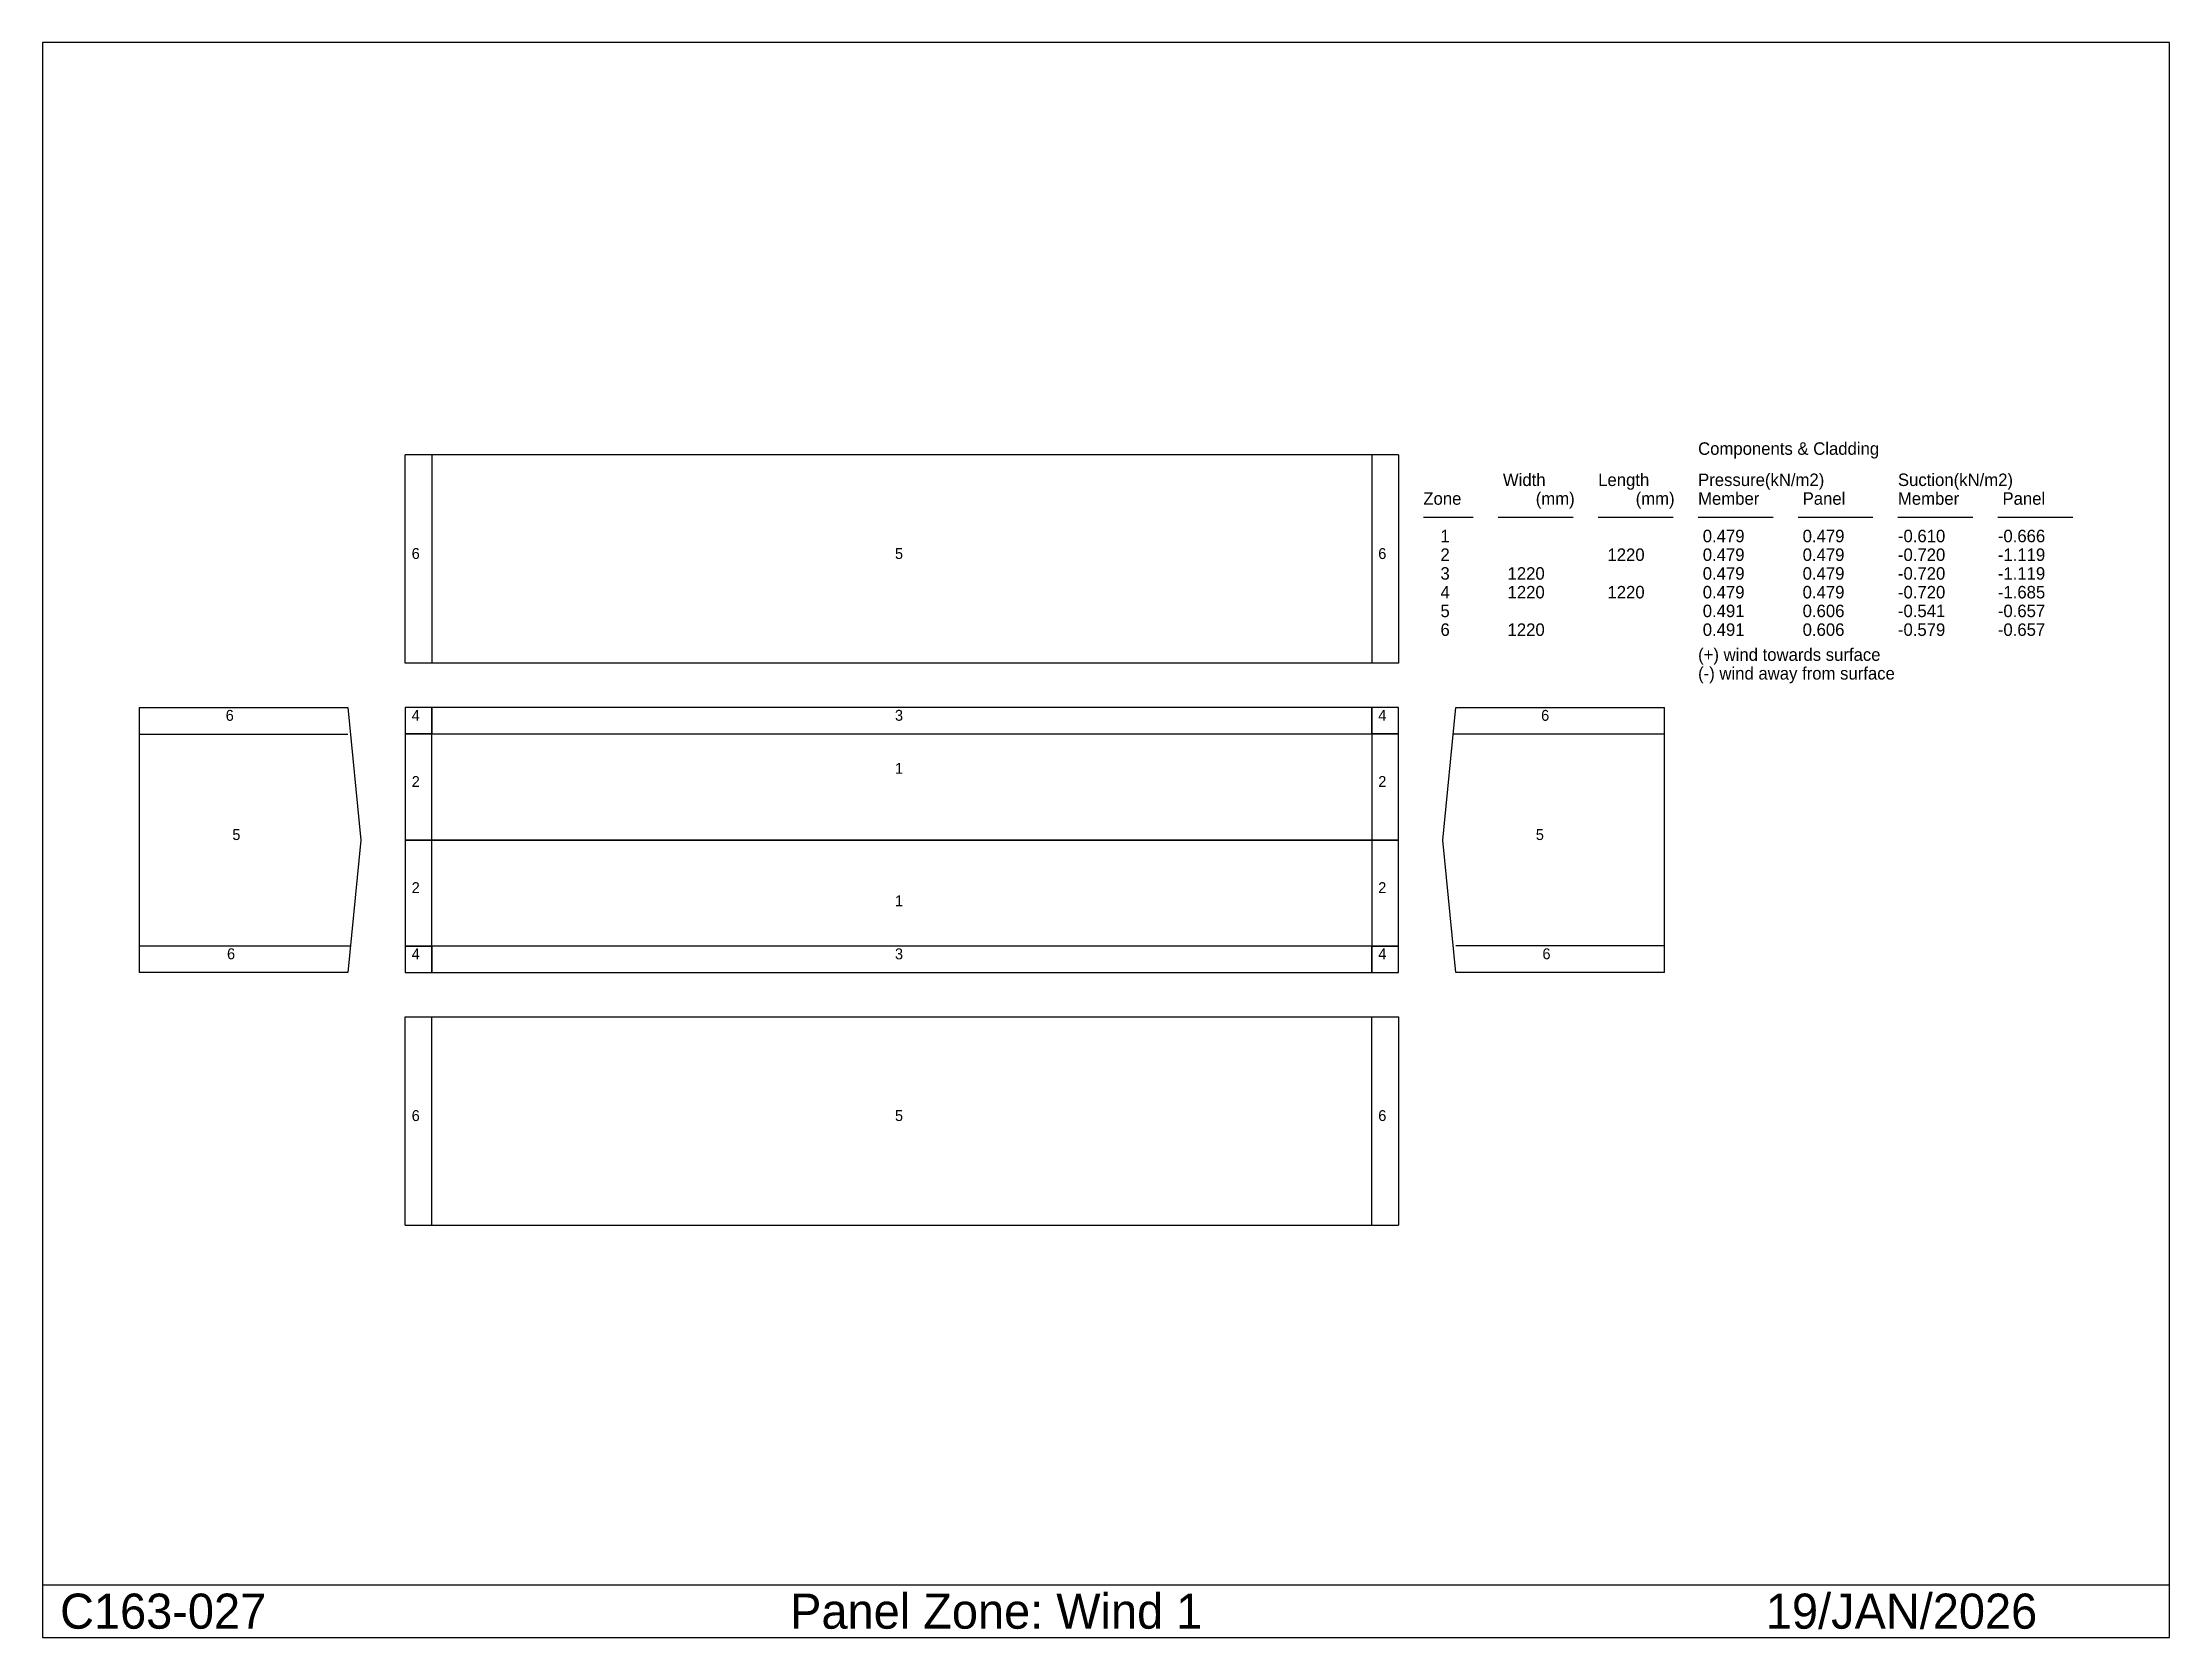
# Model space of a CAD drawing. Extents: x -1392 to 6770, y -2552 to 3569.
import ezdxf

# ---------------------------------------------------------------- set-up
doc = ezdxf.new("R2010")
doc.units = 0
doc.linetypes.add('CONTIN', pattern=[0])
doc.linetypes.add('DASHED', pattern=[97.93, 65.29, -32.64])
doc.layers.get('0').update_dxf_attribs({"linetype": 'CONTIN'})
for name, color, linetype in [('1', 7, 'CONTIN'), ('2', 7, 'CONTIN'), ('21', 7, 'CONTIN'), ('8', 5, 'DASHED')]:
    doc.layers.add(name, color=color, linetype=linetype)

msp = doc.modelspace()

# ---------------------------------------------------------------- linework, layer by layer
for p, q in [((6769.852, 3569.151), (-1391.993, 3569.151)), ((-1391.993, 3569.151), (-1391.993, -2552.233)), ((6769.852, -2552.233), (6769.852, 3569.151)), ((-1391.993, -2350.227), (6769.852, -2350.227)), ((-1391.993, -2552.233), (6769.852, -2552.233))]:
    msp.add_line(p, q)
at = {"layer": '1'}
for p, q in [((-0.053, 1187.085), (0, 1987.085)), ((3810.833, 1986.833), (0, 1987.085)), ((101.667, 1987.078), (101.614, 1187.078)), ((3810.833, 1986.833), (3810.781, 1186.833)), ((3810.781, 1186.833), (-0.053, 1187.085)), ((-1021, 1016.667), (-221, 1016.667)), ((-1021, 1016.667), (-1021, 0)), ((-221, 1016.667), (-170.167, 508.333)), ((3810.833, 1016.667), (0, 1016.667)), ((0, 1016.667), (0, 0)), ((3810.833, 1016.667), (0, 1016.667)), ((0, 1016.667), (0, 508.333)), ((101.667, 1016.667), (0, 1016.667)), ((0, 1016.667), (0, 915.505)), ((3709.167, 1016.667), (101.667, 1016.667)), ((101.667, 1016.667), (101.667, 915.505)), ((101.667, 915.505), (101.667, 1016.667)), ((3709.167, 915.505), (3709.167, 1016.667)), ((3810.833, 1016.667), (3709.167, 1016.667)), ((3709.167, 1016.667), (3709.167, 915.505)), ((3810.833, 0), (3810.833, 1016.667)), ((3810.833, 508.333), (3810.833, 1016.667)), ((3810.833, 915.505), (3810.833, 1016.667)), ((3981, 508.333), (4031.834, 1016.667)), ((4031.834, 1016.667), (4831.833, 1016.667)), ((4831.833, 0), (4831.833, 1016.667)), ((101.667, 915.505), (0, 915.505)), ((0, 915.505), (0, 508.333)), ((0, 915.505), (101.667, 915.505)), ((101.667, 508.333), (101.667, 915.505)), ((101.667, 915.505), (3709.167, 915.505)), ((3810.833, 915.505), (3709.167, 915.505)), ((3709.167, 915.505), (3709.167, 508.333)), ((3709.167, 915.505), (3810.833, 915.505)), ((3810.833, 508.333), (3810.833, 915.505)), ((4831.833, 915), (4021.667, 915)), ((-170.167, 508.333), (-221, 0)), ((0, 508.333), (3810.833, 508.333)), ((0, 508.333), (101.667, 508.333)), ((3810.833, 508.333), (0, 508.333)), ((0, 508.333), (0, 0)), ((101.667, 508.333), (0, 508.333)), ((0, 508.333), (0, 101.162)), ((101.667, 101.162), (101.667, 508.333)), ((3709.167, 508.333), (3810.833, 508.333)), ((3810.833, 508.333), (3709.167, 508.333)), ((3709.167, 508.333), (3709.167, 101.162)), ((3810.833, 0), (3810.833, 508.333)), ((3810.833, 101.162), (3810.833, 508.333)), ((4031.834, 0), (3981, 508.333)), ((-1021, 101.667), (-210.833, 101.667)), ((0, 101.162), (101.667, 101.162)), ((101.667, 101.162), (0, 101.162)), ((0, 101.162), (0, 0)), ((3709.167, 101.162), (101.667, 101.162)), ((101.667, 101.162), (101.667, 0)), ((101.667, 0), (101.667, 101.162)), ((3709.167, 101.162), (3810.833, 101.162)), ((3709.167, 0), (3709.167, 101.162)), ((3810.833, 101.162), (3709.167, 101.162)), ((3709.167, 101.162), (3709.167, 0)), ((3810.833, 0), (3810.833, 101.162)), ((-221, 0), (-1021, 0)), ((0, 0), (3810.833, 0)), ((0, 0), (3810.833, 0)), ((0, 0), (101.667, 0)), ((101.667, 0), (3709.167, 0)), ((3709.167, 0), (3810.833, 0)), ((4831.833, 0), (4031.834, 0)), ((0, -970.167), (0, -170.167)), ((0, -170.167), (3810.833, -170.167)), ((3709.167, -970.167), (3709.167, -170.167)), ((3810.833, -170.167), (3810.833, -970.167)), ((0, -970.167), (3810.833, -970.167))]:
    msp.add_line(p, q, dxfattribs=at)
at = {"layer": '2'}
for p, q in [((3709.167, 1986.84), (3709.114, 1186.84)), ((-1021, 915), (-221, 915)), ((4831.833, 101.667), (4031.834, 101.667)), ((101.667, -970.167), (101.667, -170.167))]:
    msp.add_line(p, q, dxfattribs=at)
at = {"layer": '21'}
for p, q in [((3906.686, 1747.201), (4098.392, 1747.201)), ((4194.245, 1747.201), (4481.803, 1747.201)), ((4577.656, 1747.201), (4865.214, 1747.201)), ((4961.067, 1747.201), (5248.625, 1747.201)), ((5344.478, 1747.201), (5632.036, 1747.201)), ((5727.889, 1747.201), (6015.447, 1747.201)), ((6111.3, 1747.201), (6398.858, 1747.201))]:
    msp.add_line(p, q, dxfattribs=at)
at = {"layer": '8'}
msp.add_line((0, 508.333), (3810.833, 508.333), dxfattribs=at)

# ---------------------------------------------------------------- texts
for s, p in [('C163-027', (-1324.658, -2518.565)), ('Panel Zone: Wind 1', (1476.896, -2518.565)), ('19/JAN/2026', (5221.142, -2518.565))]:
    msp.add_text(s, height=134.67).set_placement(p)
at = {"layer": '1'}
for s, p in [(' 6', (9.001, 1587.084)), (' 5', (1863.584, 1586.962)), (' 6', (3718.168, 1586.839)), (' 6', (-704.612, 965.833)), (' 4', (9.027, 966.086)), (' 3', (1863.611, 966.086)), (' 4', (3718.194, 966.086)), (' 6', (4343.138, 965.833)), (' 2', (9.027, 711.919)), (' 1', (1863.611, 762.5)), (' 2', (3718.194, 711.919)), (' 5', (-679.195, 508.333)), (' 5', (4322.805, 508.333)), (' 2', (9.027, 304.748)), (' 2', (3718.194, 304.748)), (' 1', (1863.611, 254.167)), (' 6', (-699.529, 50.833)), (' 4', (9.027, 50.581)), (' 3', (1863.611, 50.581)), (' 4', (3718.194, 50.581)), (' 6', (4348.222, 50.833)), (' 6', (9.027, -570.167)), (' 5', (1863.611, -570.167)), (' 6', (3718.194, -570.167))]:
    msp.add_text(s, height=41.806, dxfattribs=at).set_placement(p)
at = {"layer": '21'}
for s, p in [('Components & Cladding', (4961.067, 1986.833)), (' Width', (4194.245, 1867.017)), ('Length', (4577.656, 1867.017)), ('Pressure(kN/m2)', (4961.067, 1867.017)), ('Suction(kN/m2)', (5727.889, 1867.017)), ('Zone', (3906.686, 1795.128)), ('(mm)', (4338.024, 1795.128)), ('(mm)', (4721.435, 1795.128)), ('Member', (4961.067, 1795.128)), (' Panel', (5344.478, 1795.128)), ('Member', (5727.889, 1795.128)), (' Panel', (6111.3, 1795.128)), (' 1', (3954.613, 1651.349)), (' 0.479', (4961.067, 1651.349)), (' 0.479', (5344.478, 1651.349)), ('-0.610', (5727.889, 1651.349)), ('-0.666', (6111.3, 1651.349)), (' 3', (3954.613, 1507.569)), (' 2', (3954.613, 1579.459)), ('  1220', (4194.245, 1507.569)), ('  1220', (4577.656, 1579.459)), (' 0.479', (4961.067, 1579.459)), (' 0.479', (4961.067, 1507.569)), (' 0.479', (5344.478, 1579.459)), (' 0.479', (5344.478, 1507.569)), ('-0.720', (5727.889, 1579.459)), ('-0.720', (5727.889, 1507.569)), ('-1.119', (6111.3, 1579.459)), ('-1.119', (6111.3, 1507.569)), (' 4', (3954.613, 1435.68)), ('  1220', (4194.245, 1435.68)), ('  1220', (4577.656, 1435.68)), (' 0.479', (4961.067, 1435.68)), (' 0.479', (5344.478, 1435.68)), ('-0.720', (5727.889, 1435.68)), ('-1.685', (6111.3, 1435.68)), (' 5', (3954.613, 1363.79)), (' 0.491', (4961.067, 1363.79)), (' 0.606', (5344.478, 1363.79)), ('-0.541', (5727.889, 1363.79)), ('-0.657', (6111.3, 1363.79)), (' 6', (3954.613, 1291.901)), ('  1220', (4194.245, 1291.901)), (' 0.491', (4961.067, 1291.901)), (' 0.606', (5344.478, 1291.901)), ('-0.579', (5727.889, 1291.901)), ('-0.657', (6111.3, 1291.901)), ('(+) wind towards surface', (4961.067, 1196.048)), ('(-) wind away from surface', (4961.067, 1124.158))]:
    msp.add_text(s, height=47.926, dxfattribs=at).set_placement(p)

doc.saveas('drawing.dxf')
